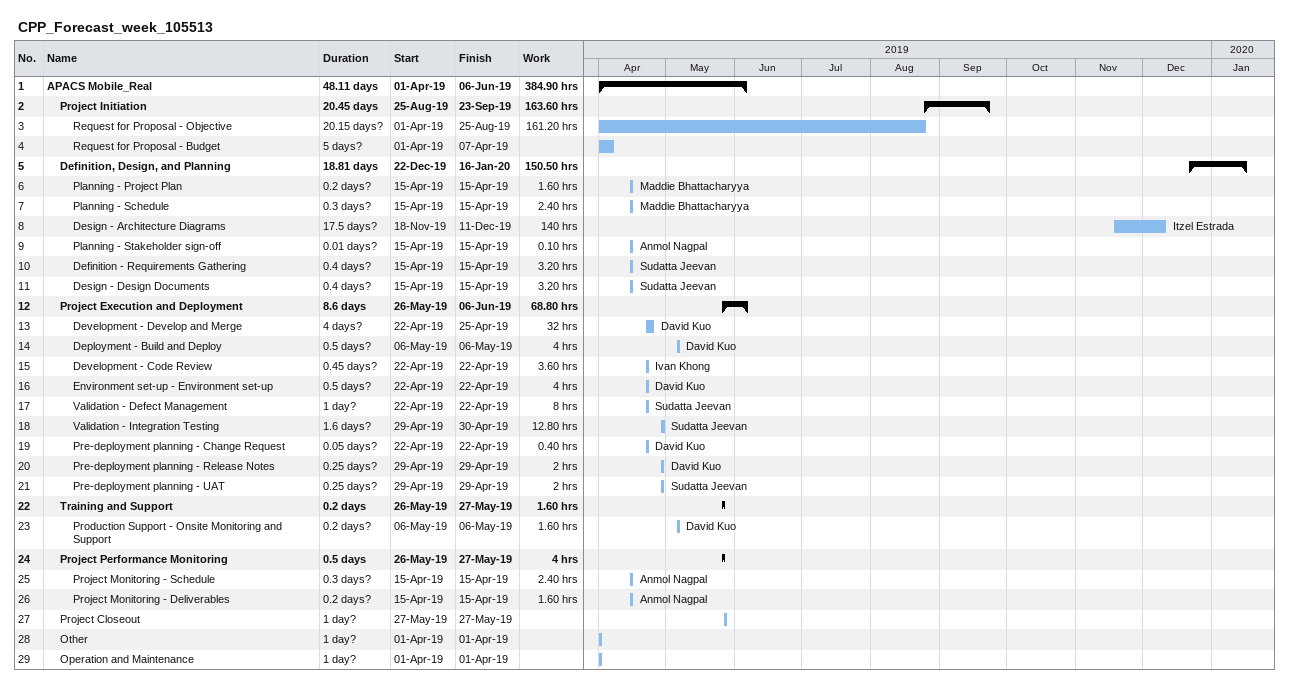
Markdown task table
CPP_Forecast_week_105513

| ID | Level | Task | Duration | Start | Finish | Resources | Work (h) |
|---|---|---|---|---|---|---|---|
| 1 | 1 | **APACS Mobile_Real** | 48.11d | 2019-04-01 | 2019-06-06 |  | 384.90 |
| 2 | 2 | **Project Initiation** | 20.45d | 2019-08-25 | 2019-09-23 |  | 163.60 |
| 3 | 3 | Request for Proposal - Objective | 20.15d? | 2019-04-01 | 2019-08-25 |  | 161.20 |
| 4 | 3 | Request for Proposal - Budget | 5d? | 2019-04-01 | 2019-04-07 |  |  |
| 5 | 2 | **Definition, Design, and Planning** | 18.81d | 2019-12-22 | 2020-01-16 |  | 150.50 |
| 6 | 3 | Planning - Project Plan | 0.2d? | 2019-04-15 | 2019-04-15 | Maddie Bhattacharyya | 1.60 |
| 7 | 3 | Planning - Schedule | 0.3d? | 2019-04-15 | 2019-04-15 | Maddie Bhattacharyya | 2.40 |
| 8 | 3 | Design - Architecture Diagrams | 17.5d? | 2019-11-18 | 2019-12-11 | Itzel Estrada | 140 |
| 9 | 3 | Planning - Stakeholder sign-off | 0.01d? | 2019-04-15 | 2019-04-15 | Anmol Nagpal | 0.10 |
| 10 | 3 | Definition - Requirements Gathering | 0.4d? | 2019-04-15 | 2019-04-15 | Sudatta Jeevan | 3.20 |
| 11 | 3 | Design - Design Documents | 0.4d? | 2019-04-15 | 2019-04-15 | Sudatta Jeevan | 3.20 |
| 12 | 2 | **Project Execution and Deployment** | 8.6d | 2019-05-26 | 2019-06-06 |  | 68.80 |
| 13 | 3 | Development - Develop and Merge | 4d? | 2019-04-22 | 2019-04-25 | David Kuo | 32 |
| 14 | 3 | Deployment - Build and Deploy | 0.5d? | 2019-05-06 | 2019-05-06 | David Kuo | 4 |
| 15 | 3 | Development - Code Review | 0.45d? | 2019-04-22 | 2019-04-22 | Ivan Khong | 3.60 |
| 16 | 3 | Environment set-up - Environment set-up | 0.5d? | 2019-04-22 | 2019-04-22 | David Kuo | 4 |
| 17 | 3 | Validation - Defect Management | 1d? | 2019-04-22 | 2019-04-22 | Sudatta Jeevan | 8 |
| 18 | 3 | Validation - Integration Testing | 1.6d? | 2019-04-29 | 2019-04-30 | Sudatta Jeevan | 12.80 |
| 19 | 3 | Pre-deployment planning - Change Request | 0.05d? | 2019-04-22 | 2019-04-22 | David Kuo | 0.40 |
| 20 | 3 | Pre-deployment planning - Release Notes | 0.25d? | 2019-04-29 | 2019-04-29 | David Kuo | 2 |
| 21 | 3 | Pre-deployment planning - UAT | 0.25d? | 2019-04-29 | 2019-04-29 | Sudatta Jeevan | 2 |
| 22 | 2 | **Training and Support** | 0.2d | 2019-05-26 | 2019-05-27 |  | 1.60 |
| 23 | 3 | Production Support - Onsite Monitoring and Support | 0.2d? | 2019-05-06 | 2019-05-06 | David Kuo | 1.60 |
| 24 | 2 | **Project Performance Monitoring** | 0.5d | 2019-05-26 | 2019-05-27 |  | 4 |
| 25 | 3 | Project Monitoring - Schedule | 0.3d? | 2019-04-15 | 2019-04-15 | Anmol Nagpal | 2.40 |
| 26 | 3 | Project Monitoring - Deliverables | 0.2d? | 2019-04-15 | 2019-04-15 | Anmol Nagpal | 1.60 |
| 27 | 2 | Project Closeout | 1d? | 2019-05-27 | 2019-05-27 |  |  |
| 28 | 2 | Other | 1d? | 2019-04-01 | 2019-04-01 |  |  |
| 29 | 2 | Operation and Maintenance | 1d? | 2019-04-01 | 2019-04-01 |  |  |
